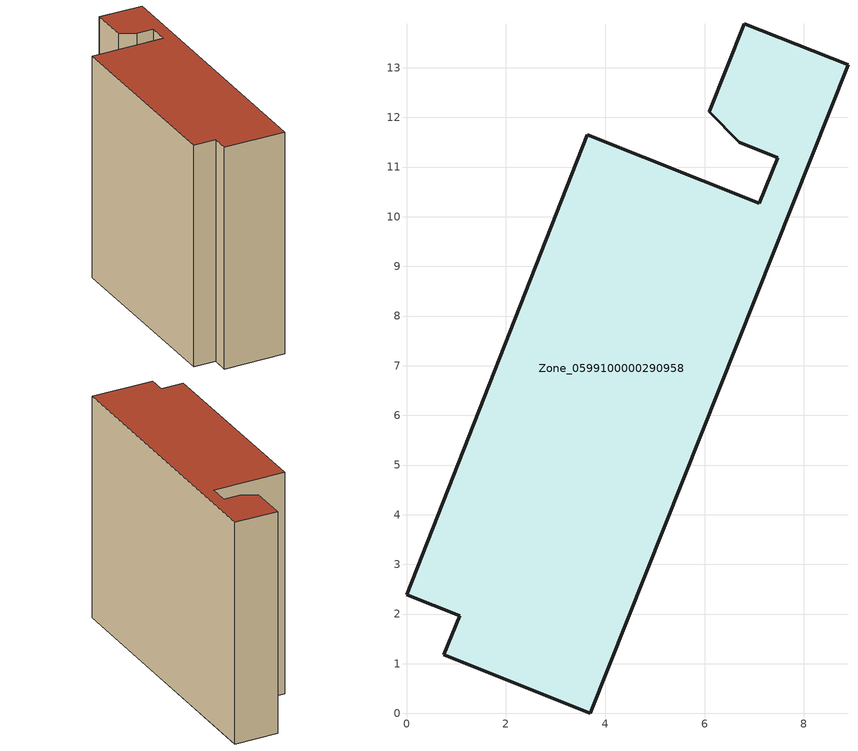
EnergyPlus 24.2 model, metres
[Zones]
Zone_0599100000290958
 floor ground (C_G): 0.75,1.18 1.07,1.97 0,2.39 3.64,11.65 7.1,10.27 7.47,11.19 6.7,11.49 6.1,12.12 6.8,13.89 8.89,13.06 3.7,0 z2.59
 wall outside (C_F): 1.07,1.97 0.75,1.18 3.7,0 8.89,13.06 6.8,13.89 6.1,12.12 6.7,11.49 7.47,11.19 7.1,10.27 3.64,11.65 0,2.39 1.07,1.97 z2.59:14.23
 roof outside (C_R): 6.7,11.49 7.47,11.19 7.1,10.27 3.64,11.65 0,2.39 1.07,1.97 0.75,1.18 3.7,0 8.89,13.06 6.8,13.89 6.1,12.12 z14.23
[BUILDING]
Pand.0599100000290958: North Axis=0; Terrain=City; Loads Convergence Tolerance Value=0.04; Temperature Convergence Tolerance Value=0.4; Solar Distribution=FullExterior; Maximum Number of Warmup Days=25; Minimum Number of Warmup Days=1
[Site:Location]
Rotterdam.The.Hague.AP_ZH_NLD Design_Conditions: Latitude=51.96; Longitude=4.45; Time Zone=1; Elevation=-4.5
[SITE:GROUNDTEMPERATURE:BUILDINGSURFACE]
18, 18, 18, 18, 18, 18, 18, 18, 18, 18, 18, 18
[MATERIAL] Thermal Absorptance=0.9; Solar Absorptance=0.7; Visible Absorptance=0.7
Name | Roughness | Thickness | Conductivity | Density | Specific Heat
G.TI.1975-1991 | MediumSmooth | 0.15 | 0.288461 | 540 | 1210
F.TI.1975-1991 | Rough | 0.3 | 0.230769 | 1920 | 840
R.TI.1975-1991 | MediumRough | 0.2 | 0.153846 | 1500 | 1000
[CONSTRUCTION]
C_G: G.TI.1975-1991
C_F: F.TI.1975-1991
C_R: R.TI.1975-1991
[ZONE]
Zone_0599100000290958: Type=1; Multiplier=1; Ceiling Height=Autocalculate; Volume=Autocalculate; Floor Area=autocalculate; Part of Total Floor Area=Yes
[ZONEINFILTRATION:DESIGNFLOWRATE]
Infil_Zone_0599100000290958: Zone or ZoneList or Space or SpaceList=Zone_0599100000290958; Schedule=AlwaysOn; Design Flow Rate Calculation Method=Flow/Area; Flow Rate per Floor Area=0.003; Constant Term Coefficient=1; Temperature Term Coefficient=0; Velocity Term Coefficient=0; Velocity Squared Term Coefficient=0
[HVACTEMPLATE:ZONE:IDEALLOADSAIRSYSTEM]
Zone_0599100000290958: Maximum Heating Supply Air Temperature=50; Minimum Cooling Supply Air Temperature=13; Maximum Heating Supply Air Humidity Ratio=0.0156; Minimum Cooling Supply Air Humidity Ratio=0.0077; Heating Limit=NoLimit; Cooling Limit=NoLimit; Dehumidification Control Type=ConstantSensibleHeatRatio; Cooling Sensible Heat Ratio=0.7; Dehumidification Setpoint=60; Humidification Control Type=None; Humidification Setpoint=30; Outdoor Air Method=None; Outdoor Air Flow Rate per Person=0.00944; Outdoor Air Flow Rate per Zone Floor Area=0; Outdoor Air Flow Rate per Zone=0; Demand Controlled Ventilation Type=None; Outdoor Air Economizer Type=NoEconomizer; Heat Recovery Type=None; Sensible Heat Recovery Effectiveness=0.7; Latent Heat Recovery Effectiveness=0.65
[ZONECONTROL:THERMOSTAT]
ThermostatControl_Zone_0599100000290958: Zone or ZoneList=Zone_0599100000290958; Control Type Schedule=DualSetpointControlType; Control 1=Thermostat_Zone_0599100000290958; Temperature Difference Between Cutout And Setpoint=0
[THERMOSTATSETPOINT:DUALSETPOINT]
Thermostat_Zone_0599100000290958: Heating Setpoint Temperature Schedule=HeatingSetpoint_Zone_0599100000290958; Cooling Setpoint Temperature Schedule=CoolingSetpoint_Zone_0599100000290958
[SCHEDULE:COMPACT]
HeatingSetpoint_Zone_0599100000290958: Through: 12/31, For: AllDays, Until: 24:00, 21
CoolingSetpoint_Zone_0599100000290958: Through: 12/31, For: AllDays, Until: 24:00, 24
DualSetpointControlType: Through: 12/31, For: AllDays, Until: 24:00, 4
AlwaysOn: Through: 12/31, For: AllDays, Until: 24:00, 1
